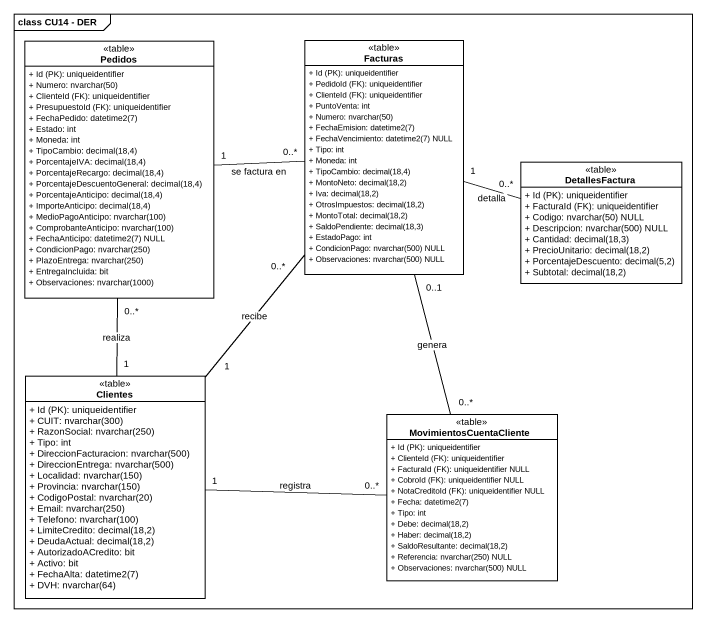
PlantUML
@startuml
mainframe class CU14 - DER
hide circle
hide empty members
skinparam classAttributeIconSize 0
class Pedidos <<table>> {
  {field} + Id (PK): uniqueidentifier
  {field} + Numero: nvarchar(50)
  {field} + ClienteId (FK): uniqueidentifier
  {field} + PresupuestoId (FK): uniqueidentifier
  {field} + FechaPedido: datetime2(7)
  + Estado: int
  + Moneda: int
  {field} + TipoCambio: decimal(18,4)
  {field} + PorcentajeIVA: decimal(18,4)
  {field} + PorcentajeRecargo: decimal(18,4)
  {field} + PorcentajeDescuentoGeneral: decimal(18,4)
  {field} + PorcentajeAnticipo: decimal(18,4)
  {field} + ImporteAnticipo: decimal(18,4)
  {field} + MedioPagoAnticipo: nvarchar(100)
  {field} + ComprobanteAnticipo: nvarchar(100)
  {field} + FechaAnticipo: datetime2(7) NULL
  {field} + CondicionPago: nvarchar(250)
  {field} + PlazoEntrega: nvarchar(250)
  + EntregaIncluida: bit
  {field} + Observaciones: nvarchar(1000)
}
class Facturas <<table>> {
  {field} + Id (PK): uniqueidentifier
  {field} + PedidoId (FK): uniqueidentifier
  {field} + ClienteId (FK): uniqueidentifier
  + PuntoVenta: int
  {field} + Numero: nvarchar(50)
  {field} + FechaEmision: datetime2(7)
  {field} + FechaVencimiento: datetime2(7) NULL
  + Tipo: int
  + Moneda: int
  {field} + TipoCambio: decimal(18,4)
  {field} + MontoNeto: decimal(18,2)
  {field} + Iva: decimal(18,2)
  {field} + OtrosImpuestos: decimal(18,2)
  {field} + MontoTotal: decimal(18,2)
  {field} + SaldoPendiente: decimal(18,3)
  + EstadoPago: int
  {field} + CondicionPago: nvarchar(500) NULL
  {field} + Observaciones: nvarchar(500) NULL
}
class DetallesFactura <<table>> {
  {field} + Id (PK): uniqueidentifier
  {field} + FacturaId (FK): uniqueidentifier
  {field} + Codigo: nvarchar(50) NULL
  {field} + Descripcion: nvarchar(500) NULL
  {field} + Cantidad: decimal(18,3)
  {field} + PrecioUnitario: decimal(18,2)
  {field} + PorcentajeDescuento: decimal(5,2)
  {field} + Subtotal: decimal(18,2)
}
class Clientes <<table>> {
  {field} + Id (PK): uniqueidentifier
  {field} + CUIT: nvarchar(300)
  {field} + RazonSocial: nvarchar(250)
  + Tipo: int
  {field} + DireccionFacturacion: nvarchar(500)
  {field} + DireccionEntrega: nvarchar(500)
  {field} + Localidad: nvarchar(150)
  {field} + Provincia: nvarchar(150)
  {field} + CodigoPostal: nvarchar(20)
  {field} + Email: nvarchar(250)
  {field} + Telefono: nvarchar(100)
  {field} + LimiteCredito: decimal(18,2)
  {field} + DeudaActual: decimal(18,2)
  + AutorizadoACredito: bit
  + Activo: bit
  {field} + FechaAlta: datetime2(7)
  {field} + DVH: nvarchar(64)
}
class MovimientosCuentaCliente <<table>> {
  {field} + Id (PK): uniqueidentifier
  {field} + ClienteId (FK): uniqueidentifier
  {field} + FacturaId (FK): uniqueidentifier NULL
  {field} + CobroId (FK): uniqueidentifier NULL
  {field} + NotaCreditoId (FK): uniqueidentifier NULL
  {field} + Fecha: datetime2(7)
  + Tipo: int
  {field} + Debe: decimal(18,2)
  {field} + Haber: decimal(18,2)
  {field} + SaldoResultante: decimal(18,2)
  {field} + Referencia: nvarchar(250) NULL
  {field} + Observaciones: nvarchar(500) NULL
}
Pedidos "0..*" -- "1" Clientes : realiza
Facturas "0..*" -left- "1" Pedidos : se factura en
Facturas "0..*" -- "1" Clientes : recibe
DetallesFactura "0..*" -left- "1" Facturas : detalla
MovimientosCuentaCliente "0..*" -up- "0..1" Facturas : genera
MovimientosCuentaCliente "0..*" -left- "1" Clientes : registra
@enduml
